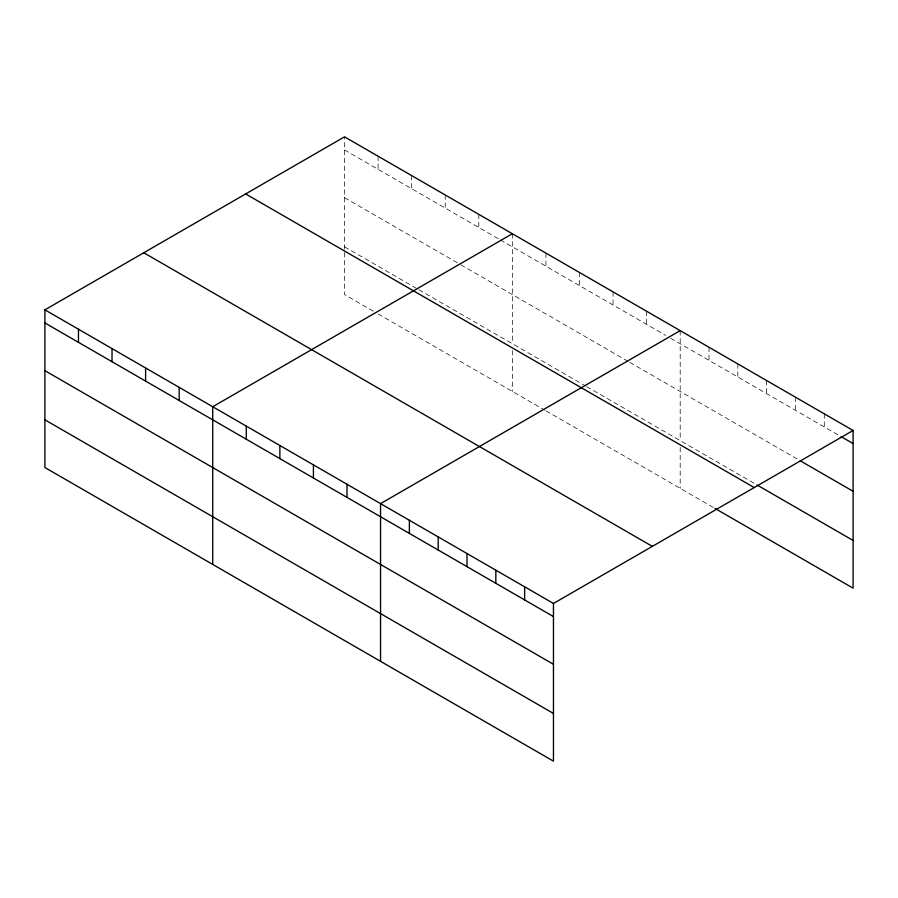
<?xml version="1.0" encoding="UTF-8"?>
<svg xmlns="http://www.w3.org/2000/svg" width="898" height="898" viewBox="0 0 898 898"><rect width="100%" height="100%" fill="white"/><g stroke="black" fill="none" stroke-linecap="round" stroke-linejoin="round"><path stroke-width="0.67" stroke-dasharray="4.49 3.37" d="M344.54 149.966L499.176 239.238M500.377 239.934L665.8 335.448M670.593 338.209L838.687 435.261M344.54 197.672L459.619 264.113M460.82 264.809L628.645 361.703M629.846 362.388L799.063 460.09M344.54 246.827L417.66 289.044M418.861 289.74L585.485 385.938M586.686 386.634L755.835 484.291M373.31 311.157L344.54 294.544L344.54 136.844M378.103 313.918L544.727 410.117M545.928 410.813L713.809 507.74M824.285 413.832L824.285 426.943M795.46 397.185L795.46 410.307M766.645 380.55L766.645 393.661M737.83 363.915L737.83 377.025M709.005 347.279L709.005 360.39M680.19 330.632L680.19 440.615M680.19 447.429L680.19 488.332M646.627 311.258L646.627 324.369M613.053 291.884L613.053 304.994M579.491 272.498L579.491 285.609M545.928 253.124L545.928 266.235M512.365 233.738L512.365 343.721M512.365 350.534L512.365 391.438M478.802 214.364L478.802 227.475M445.228 194.989L445.228 208.1M411.666 175.604L411.666 188.715M378.103 156.23L378.103 169.34"/><path stroke-width="1.35" d="M44.9 309.844L553.46 603.456L553.46 761.156L44.9 467.532L44.9 309.844L344.54 136.844L853.1 430.468L853.1 588.156L715.01 508.436M512.365 233.738L212.725 406.738L212.725 564.427M680.19 330.632L380.55 503.632L380.55 661.321M553.46 603.456L853.1 430.468M841.089 436.641L853.1 443.578M800.264 460.786L853.1 491.296M757.036 484.987L853.1 540.45M245.659 193.934L754.219 487.558M143.781 252.753L652.341 546.366M44.9 322.954L553.46 616.578M44.9 370.672L553.46 664.284M44.9 419.826L553.46 713.439M524.645 586.821L524.645 599.931M495.831 570.185L495.831 583.296M467.005 553.538L467.005 566.66M438.19 536.903L438.19 550.025M409.376 520.268L409.376 533.378M346.987 484.246L346.987 497.369M313.424 464.872L313.424 477.983M279.862 445.498L279.862 458.609M246.288 426.112L246.288 439.223M179.162 387.352L179.162 400.474M145.599 367.978L145.599 381.089M112.026 348.604L112.026 361.714M78.463 329.218L78.463 342.34"/></g></svg>
